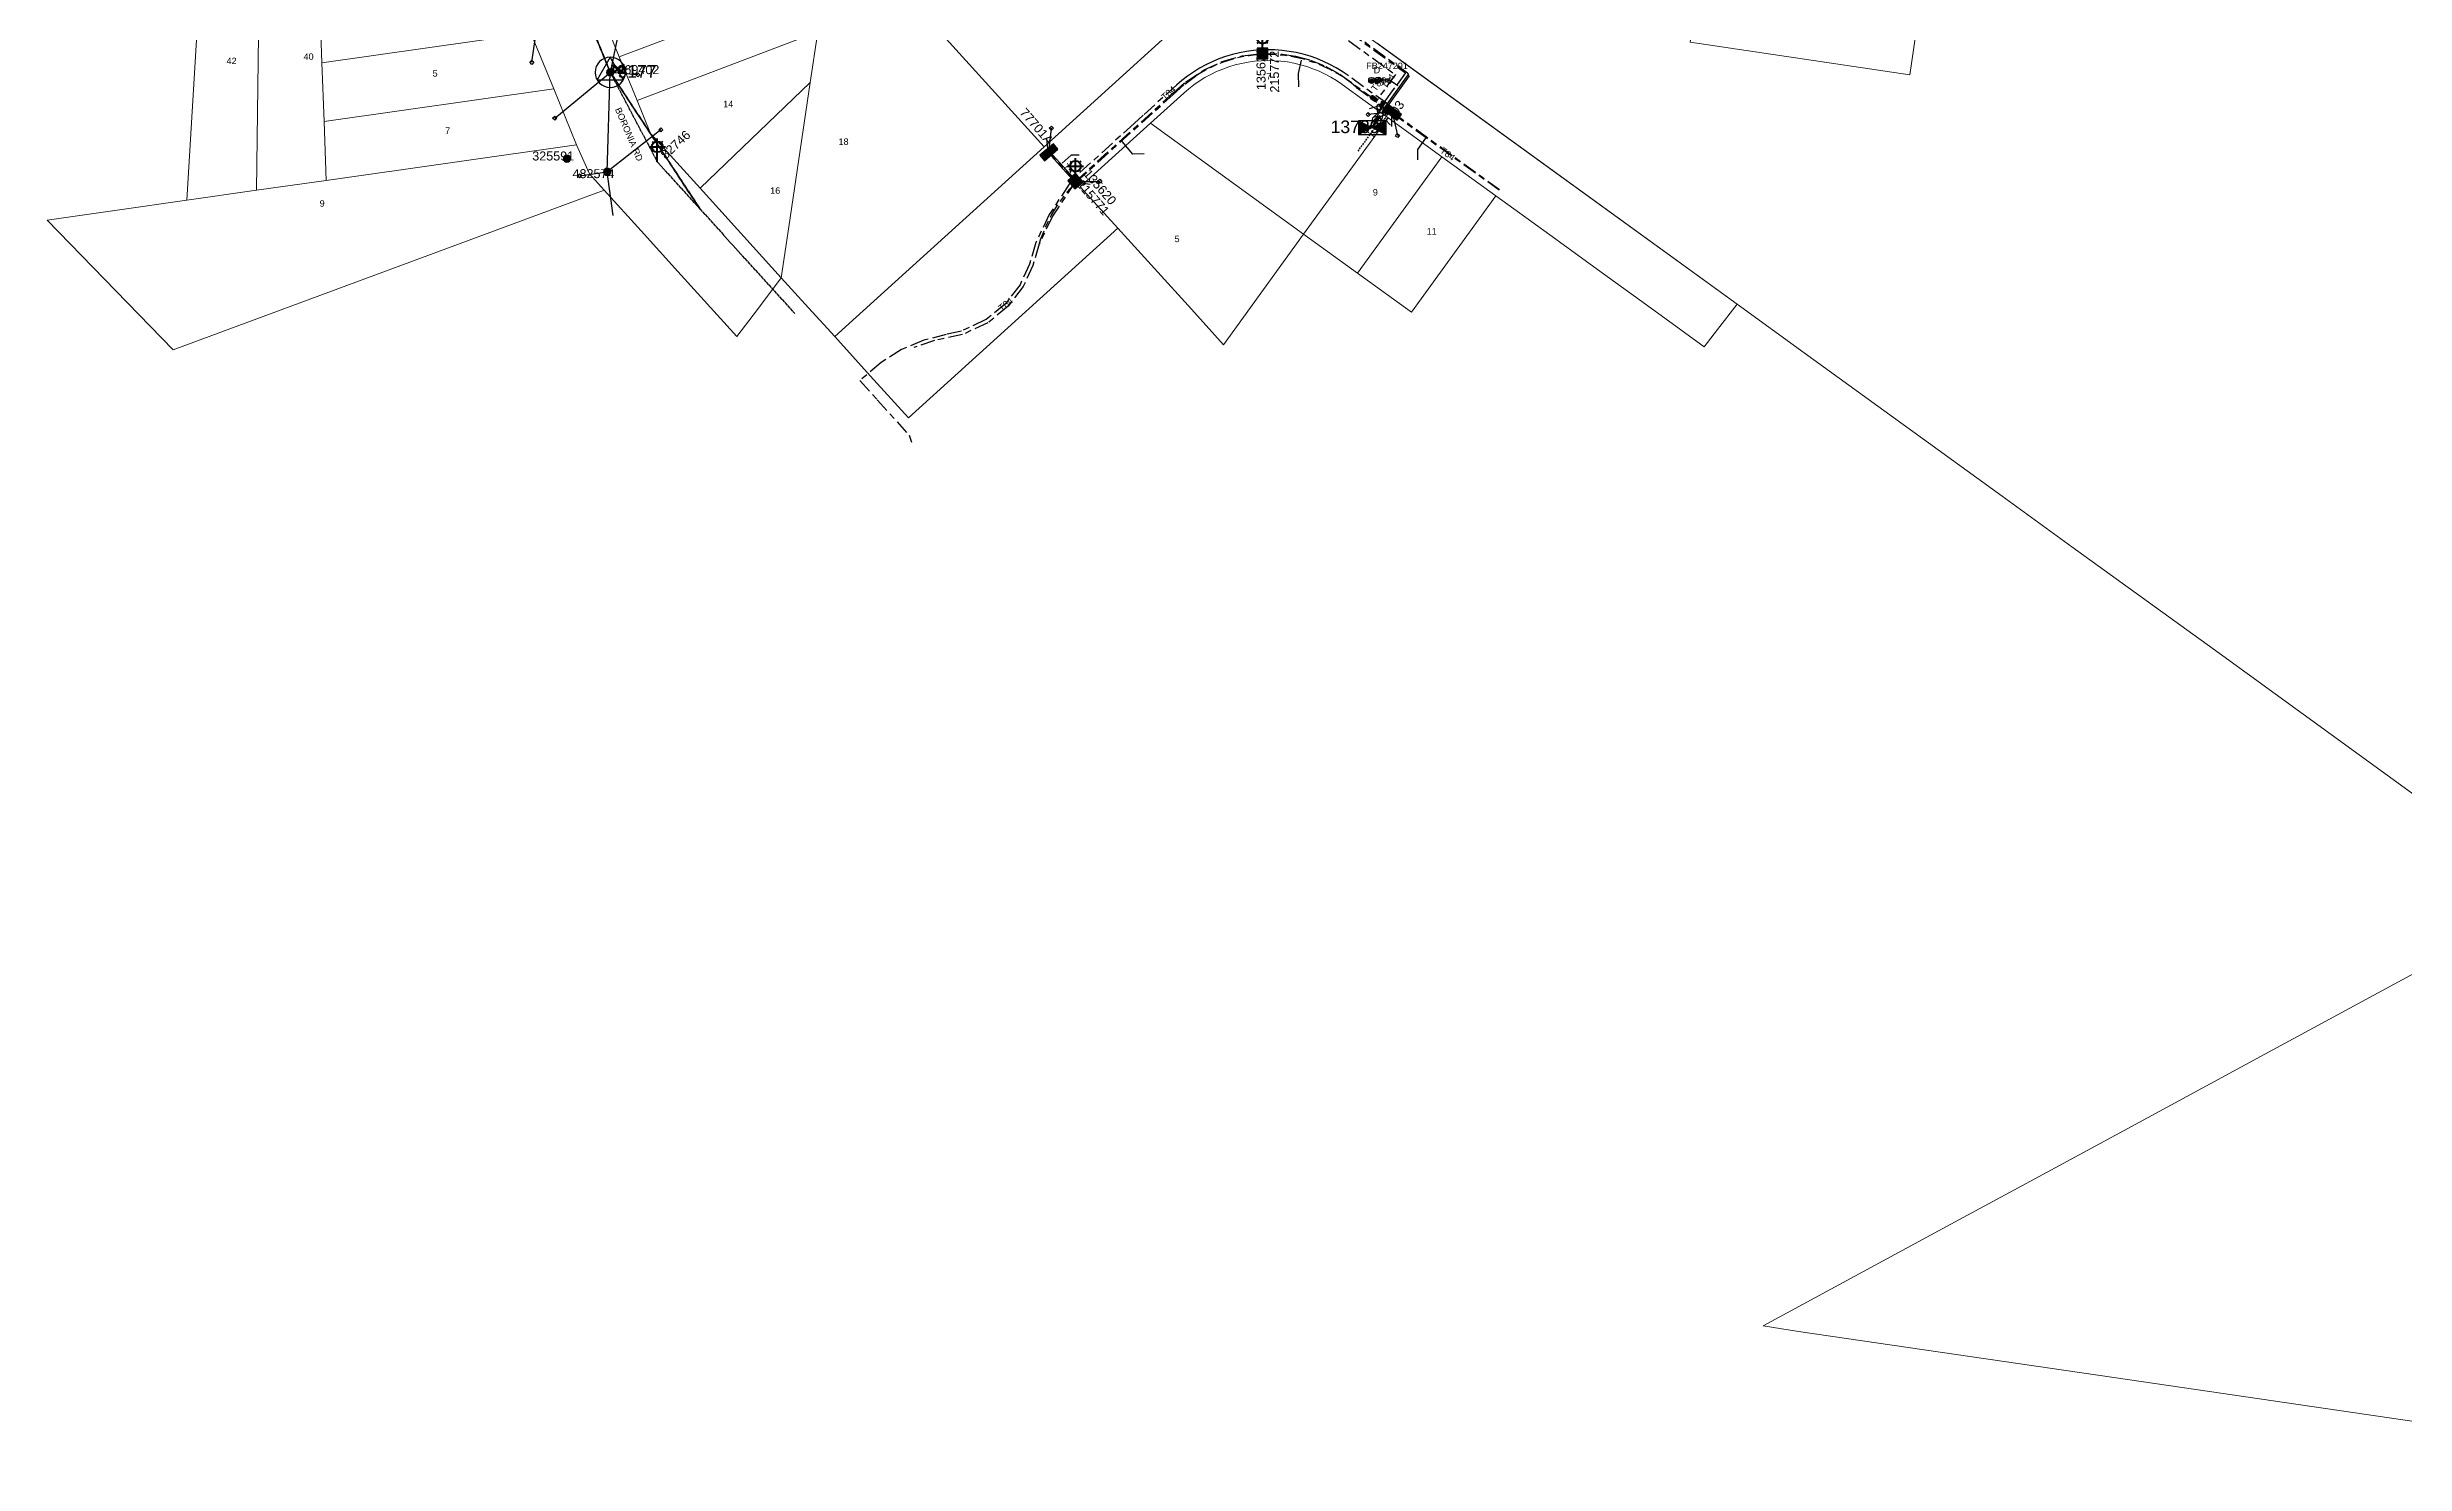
# Model space of a CAD drawing. Header units: metres. Extents: x 259786 to 261372, y 6264838 to 6265913.
# Drawn here: x 260185 to 260841, y 6264838 to 6265232 of the extents above; entities that cross this region are included whole.
import ezdxf
from ezdxf.enums import TextEntityAlignment as Align

# ---------------------------------------------------------------- set-up
doc = ezdxf.new("R2010")
doc.units = ezdxf.units.M
for name, pattern in [('Cable Exist OH', [1, 1, 0]), ('Cable Exist UG', [8.2, 4, -1.2, 1.8, -1.2]), ('DASHED', [0.75, 0.5, -0.25]), ('HIDDEN', [0.375, 0.25, -0.125]), ('HIDDEN2', [0.1875, 0.125, -0.0625])]:
    doc.linetypes.add(name, pattern=pattern)
doc.layers.get('0').update_dxf_attribs({"color": 6})
for name, color, linetype, lineweight in [('Cadastre Land Parcels_SP_EXT', 9, 'Continuous', 5), ('Cadastre Other Property_SP_EXT', 9, 'HIDDEN', 5), ('Cadastre Roads_SP_EXT', 9, 'Continuous', 5)]:
    doc.layers.add(name, color=color, linetype=linetype, lineweight=lineweight)
for name, color, linetype in [('Duct_SP_EXT', 7, 'Continuous'), ('Equip_LV_EXT', 7, 'Continuous'), ('Equip_SP_SL_EXT', 7, 'Continuous'), ('Mains_HV_EXT', 7, 'Continuous'), ('Mains_LV_EXT', 7, 'Continuous'), ('Mains_SL_EXT', 7, 'Continuous'), ('Services_SP_EXT', 7, 'Continuous'), ('Sub_SP_EXT', 7, 'Continuous'), ('Sub_SP_TR_HV_LV_EXT', 7, 'Continuous'), ('SupportsOH_SP_TR_HV_LV_SL_EXT', 7, 'Continuous'), ('SupportsUG_SP_LV_EXT', 7, 'Continuous'), ('SupportsUG_SP_LV_SL_EXT', 7, 'Continuous'), ('Trench_SP_EXT', 7, 'Continuous')]:
    doc.layers.add(name, color=color, linetype=linetype)
doc.layers.add('UNKNOWN_FEATURES', color=1, linetype='DASHED', plot=False)
doc.styles.add('COLUMN_LABEL', font='arial.ttf')
doc.styles.add('iecARIAL', font='arial.ttf', dxfattribs={"height": 2})
doc.styles.add('POLE_LABEL', font='arial.ttf')
doc.styles.get("Standard").update_dxf_attribs({"font": 'arial.ttf'})

# ---------------------------------------------------------------- blocks, each defined once
blk = doc.blocks.new('SUB_POLE_EXT')
blk.add_wipeout([(0, 4.22), (0.42, 4.2), (0.83, 4.14), (1.21, 4.05), (1.62, 3.9), (1.99, 3.72), (2.35, 3.51), (2.68, 3.26), (2.99, 2.99), (3.28, 2.66), (3.52, 2.34), (3.76, 1.92), (3.9, 1.62), (4.04, 1.23), (4.18, 0.63), (4.22, 0), (4.18, -0.61), (4.06, -1.15), (3.9, -1.62), (3.58, -2.24), (3.22, -2.73), (2.97, -3.01), (2.68, -3.26), (2.36, -3.5), (2, -3.72), (1.64, -3.89), (1.25, -4.03), (0.82, -4.14), (0.42, -4.2), (0, -4.22), (-0.41, -4.2), (-0.8, -4.15), (-1.21, -4.05), (-1.62, -3.9), (-1.99, -3.73), (-2.35, -3.51), (-2.68, -3.26), (-2.96, -3.02), (-3.23, -2.72), (-3.51, -2.35), (-3.71, -2.01), (-3.91, -1.6), (-4.05, -1.21), (-4.16, -0.76), (-4.22, -0.14), (-4.21, 0.39), (-4.14, 0.83), (-4.03, 1.27), (-3.9, 1.63), (-3.71, 2.02), (-3.5, 2.37), (-3.28, 2.67), (-2.99, 2.99), (-2.68, 3.27), (-2.33, 3.52), (-1.98, 3.73), (-1.63, 3.9), (-1.2, 4.05), (-0.78, 4.15), (-0.4, 4.21)])
blk.add_line((2.16, 0.48), (2.16, 0.48, 0))
blk.add_lwpolyline([(-4.22, 0, 1), (4.22, 0, 1)], format="xyb", close=True)
blk.add_lwpolyline([(2.14, 0.52), (0, 4.22), (-3.66, -2.11), (3.66, -2.11)], close=True)
for tag, height, flags, p in [('STREET_CODE', 0.2, 9, (1.5, 0)), ('ASSET_NUM', 3.5, 8, (2, 2)), ('CONSTRUCTED_VOLTAGE', 0.2, 9, (1.5, -0.2)), ('OPERATING_VOLTAGE', 0.2, 9, (1.5, -0.6)), ('OPERATED_BY', 0.2, 9, (1.5, -0.8)), ('ORIENTATION', 0.2, 9, (1.5, -1.2)), ('OWNED_BY', 0.2, 9, (1.5, -1.4)), ('SECONDARY_VOLTAGE', 0.2, 9, (1.5, -1.6)), ('STATE', 0.2, 9, (1.5, -1.8)), ('SUBSTATION_TYPE', 0.2, 9, (1.5, -2)), ('STREETNAME', 0.2, 9, (1.5, -2.8)), ('SUBURB', 0.2, 9, (1.5, -3)), ('Z', 0.2, 1, (1.5, -3.4)), ('NO_PHASES', 0.2, 9, (1.5, -0.4)), ('MAINTAINED_BY', 0.2, 9, (1.5, -1)), ('USAGE', 0.2, 9, (1.5, -2.2)), ('LEGEND', 0.2, 9, (1.5, -2.4)), ('LOCATION', 0.2, 9, (1.5, -2.6)), ('NOTES', 0.2, 9, (1.5, -3.2))]:
    blk.add_attdef(tag, text='', height=height, dxfattribs=dict(flags=flags)).set_placement(p, align=Align.MIDDLE_LEFT)
blk = doc.blocks.new('SUB_PADMOUNT_EXT')
for points in [[(0, 0), (-3.84, 1.92), (-3.84, -1.92)], [(0, 0), (3.84, 1.92), (3.84, -1.92)]]:
    blk.add_hatch(color=256).paths.add_polyline_path(points)
for p, q in [((3.84, 1.92), (-3.84, -1.92)), ((-3.84, 1.92), (3.84, -1.92))]:
    blk.add_line(p, q)
blk.add_lwpolyline([(-3.84, -1.92), (3.84, -1.92), (3.84, 1.92), (-3.84, 1.92)], close=True)
for tag, height, flags, p in [('STREET_CODE', 0.2, 9, (1.5, 0)), ('ASSET_NUM', 3.5, 8, (2, 2)), ('CONSTRUCTED_VOLTAGE', 0.2, 9, (1.5, -0.2)), ('OPERATING_VOLTAGE', 0.2, 9, (1.5, -0.6)), ('ORIENTATION', 0.2, 9, (1.5, -0.8)), ('OWNED_BY', 0.2, 9, (1.5, -1)), ('OPERATED_BY', 0.2, 9, (1.5, -1.2)), ('SECONDARY_VOLTAGE', 0.2, 9, (1.5, -1.6)), ('STATE', 0.2, 9, (1.5, -1.8)), ('SUBSTATION_TYPE', 0.2, 9, (1.5, -2.2)), ('STREETNAME', 0.2, 9, (1.5, -3)), ('SUBURB', 0.2, 9, (1.5, -3.2)), ('Z', 0.2, 1, (1.5, -3.6)), ('NO_PHASES', 0.2, 9, (1.5, -0.4)), ('MAINTAINED_BY', 0.2, 9, (1.5, -1.4)), ('PARENT', 0.2, 9, (1.5, -2)), ('USAGE', 0.2, 9, (1.5, -2.4)), ('LEGEND', 0.2, 9, (1.5, -2.6)), ('LOCATION', 0.2, 9, (1.5, -2.8)), ('NOTES', 0.2, 9, (1.5, -3.4))]:
    blk.add_attdef(tag, text='', height=height, dxfattribs=dict(flags=flags)).set_placement(p, align=Align.MIDDLE_LEFT)
blk = doc.blocks.new('COLUMN_EXT')
blk.add_hatch(color=256).paths.add_polyline_path([(-1.49, 1.48), (-1.49, -1.49), (1.48, -1.49), (1.48, 1.48)])
blk.add_lwpolyline([(-1.49, -1.49), (1.48, -1.49), (1.48, 1.48), (-1.49, 1.48)], close=True)
for tag, height, style, flags, p in [('STRUCTURE_PLANT_NUMBER', 0.2, 'POLE_LABEL', 9, (1.81, 0.03)), ('ASSET_NUM', 2.5, 'COLUMN_LABEL', 8, (2, 2)), ('STREET_CODE', 0.2, 'COLUMN_LABEL', 9, (1.81, -0.2))]:
    blk.add_attdef(tag, text='', height=height, dxfattribs=dict(style=style, flags=flags)).set_placement(p, align=Align.MIDDLE_LEFT)
at = {"flags": 1}
blk.add_attdef('Z', (1.81, -2.35), '', height=0.2, dxfattribs=at)
at = {"flags": 9}
for tag, p in [('COLUMN_TYPE', (1.81, -0.4)), ('OWNED_BY', (1.81, -0.6)), ('STATE', (1.81, -0.8)), ('USAGE', (1.81, -1)), ('STREETNAME', (1.81, -1.6)), ('SUBURB', (1.81, -1.8)), ('LEGEND', (1.81, -1.2)), ('LOCATION', (1.81, -1.4)), ('NOTES', (1.81, -2))]:
    blk.add_attdef(tag, text='', height=0.2, dxfattribs=at).set_placement(p, align=Align.MIDDLE_LEFT)
blk = doc.blocks.new('PILLAR_EXT')
blk.add_hatch(color=256).paths.add_polyline_path([(-2.475, 0.99), (-2.475, -0.99), (2.475, -0.99), (2.475, 0.99)])
blk.add_lwpolyline([(-2.475, -0.99), (2.475, -0.99), (2.475, 0.99), (-2.475, 0.99)], close=True)
for tag, p, flags in [('OWNED_BY', (0, -0.2), 9), ('STATE', (0, -0.4), 9), ('SUPPORT_TYPE', (0, -0.6), 9), ('STREETNAME', (0, -1.8), 9), ('SUBURB', (0, -2), 1), ('USAGE', (0, -0.8), 9), ('LEGEND', (0, -1), 9), ('LOCATION', (0, -1.2), 9), ('NOTES', (0, -1.4), 9), ('PARENT', (0, -1.6), 9)]:
    blk.add_attdef(tag, p, '', height=0.2, dxfattribs=dict(flags=flags))
at = {"style": 'iecARIAL', "flags": 8}
blk.add_attdef('ASSET_NUM', (1.5, 3.5), '', height=2.5, dxfattribs=at)
blk = doc.blocks.new('DUCT_EXT')
blk.add_circle((0, 0.8), 0.8)
at = {"flags": 1}
blk.add_attdef('Z', (0, 0), '', height=0.2, dxfattribs=at)
at = {"flags": 9}
for tag, p in [('DUCT_CODE', (0, 0)), ('XSECT_TYPE', (0, -0.2)), ('STATE', (0, -0.6)), ('FB_REFERENCE', (0, -0.4)), ('NOTES', (0, -0.8))]:
    blk.add_attdef(tag, text='', height=0.2, dxfattribs=at).set_placement(p, align=Align.MIDDLE_LEFT)
blk = doc.blocks.new('LV_OH_LINKS_DISTFUSE_EXT')
for p, q in [((0, 0), (0.96, 0)), ((3.84, 0), (4.8, 0))]:
    blk.add_line(p, q)
blk.add_lwpolyline([(3.84, -1.2), (3.84, 1.2), (0.96, -1.2), (0.96, 1.2)], close=True)
at = {"flags": 9}
for tag, p in [('ACTUAL_STATUS', (0, 0)), ('CONSTRUCTED_VOLTAGE', (0, -0.2)), ('OPERATING_VOLTAGE', (0, -0.6)), ('ORIENTATION', (0, -0.8)), ('OWNED_BY', (0, -1)), ('STATE', (0, -1.2)), ('SWITCH_TYPE', (0, -1.4)), ('NO_PHASES', (0, -0.4)), ('USAGE', (0, -1.6)), ('NOTES', (0, -1.8))]:
    blk.add_attdef(tag, text='', height=0.2, dxfattribs=at).set_placement(p, align=Align.MIDDLE_LEFT)
at = {"flags": 1}
blk.add_attdef('Z', (0, 0), '', height=0.2, dxfattribs=at)
blk = doc.blocks.new('SL_LANTERN_EXT')
at = {"lineweight": 40}
for p, q in [((-2.25, 4.22), (2.25, 4.22)), ((-1.46, 5.68), (-1.06, 5.28)), ((-1.46, 2.76), (-1.06, 3.16)), ((0, 1.97), (0, 6.47)), ((0, 0), (0, 2.72)), ((1.46, 5.68), (1.06, 5.28)), ((1.46, 2.76), (1.06, 3.16))]:
    blk.add_line(p, q, dxfattribs=at)
blk.add_circle((0, 4.22), 1.5, dxfattribs=at)
at = {"style": 'iecARIAL', "flags": 8}
blk.add_attdef('ASSET_NUM', (1.5, 1.5), '', height=2.5, dxfattribs=at)
for tag, p, height, flags in [('OPERATING_VOLTAGE', (0.98, -1.65), 0.2, 9), ('ORIENTATION', (0.98, -1.85), 0.2, 9), ('OWNED_BY', (0.98, -2.05), 0.2, 9), ('STATE', (0.98, -2.25), 0.2, 9), ('CONSTRUCTED_VOLTAGE', (0.98, -0.65), 0.2, 9), ('CONTROL_TYPE', (0.98, -0.85), 0.2, 9), ('LANTERN_PURPOSE', (0.98, -1.05), 0.2, 9), ('LANTERN_TYPE', (0.98, -1.25), 0.2, 9), ('NO_PHASES', (0.98, -1.45), 0.2, 9), ('USAGE', (0.98, -2.45), 0.2, 9), ('CEXIST', (0.98, -2.65), 0.2, 9), ('CNEW', (0.98, -2.85), 0.2, 9), ('CNUMBER', (0.98, -3.05), 0.2, 9), ('CREMOVE', (0.98, -3.25), 0.2, 9), ('CREPLACE', (0.98, -3.45), 0.2, 9), ('LKINGHEIGHT', (0.98, -3.65), 0.2, 9), ('LBRACKET', (0.98, -3.85), 0.2, 9), ('LBRACKETVOCAB', (0.98, -4.05), 0.2, 9), ('LCATEGORY', (0.98, -4.25), 0.2, 9), ('LCHARGE1', (0.98, -4.45), 0.2, 9), ('LCHARGE1PERCENT', (0.98, -4.65), 0.2, 9), ('LCHARGE2', (0.98, -4.85), 0.2, 9), ('LCHARGE2PERCENT', (0.98, -5.05), 0.2, 9), ('LCHARGE3', (0.98, -5.25), 0.2, 9), ('LCHARGE3PERCENT', (0.98, -5.45), 0.2, 9), ('LEXIST', (0.98, -5.65), 0.2, 9), ('LLAMP', (0.98, -5.85), 0.2, 9), ('LLAMPVOCAB', (0.98, -6.05), 0.2, 9), ('LMAST', (0.98, -6.25), 0.2, 9), ('LMASTVOCAB', (0.98, -6.45), 0.2, 9), ('LNEW', (0.98, -6.65), 0.2, 9), ('LNUMBER', (2.18, -3.25), 2.5, 8), ('STREETNAME', (0.98, -9.25), 0.2, 9), ('SUBURB', (0.98, -9.45), 0.2, 1), ('LANTNUMBER', (0.98, -6.85), 0.2, 9), ('LOUTREACH', (0.98, -7.25), 0.2, 9), ('LOUTREACHVOCAB', (0.98, -7.45), 0.2, 9), ('LRATECODE', (0.98, -7.65), 0.2, 9), ('LREMOVE', (0.98, -7.85), 0.2, 9), ('LREPLACE', (0.98, -8.05), 0.2, 9), ('LTYPE', (0.98, -8.25), 0.2, 9), ('LTYPEVOCAB', (0.98, -8.45), 0.2, 9), ('LEGEND', (0.98, -8.65), 0.2, 9), ('LOCATION', (0.98, -8.85), 0.2, 9), ('NOTES', (0.98, -9.05), 0.2, 9)]:
    blk.add_attdef(tag, p, '', height=height, dxfattribs=dict(flags=flags))
blk = doc.blocks.new('CCP_EXT')
blk.add_wipeout([(0, 0.57), (0.57, 0), (0, -0.57), (-0.57, 0)])
blk.add_lwpolyline([(-0.57, 0), (0, 0.57), (0.57, 0), (0, -0.57), (-0.57, 0)])
at = {"flags": 1}
blk.add_attdef('Z', (0, 0), '', height=0.2, dxfattribs=at)
at = {"flags": 9}
for tag, p in [('CCP_TYPE', (0, 0)), ('CONSTRUCTED_VOLTAGE', (0, -0.2)), ('OPERATING_VOLTAGE', (0, -0.6)), ('ORIENTATION', (0, -0.8)), ('OWNED_BY', (0, -1)), ('STATE', (0, -1.8)), ('NO_PHASES', (0, -0.4)), ('USAGE', (0, -1.2)), ('LEGEND', (0, -1.4)), ('LIFE_SUPPORT', (0, -1.6)), ('NOTES', (0, -2))]:
    blk.add_attdef(tag, text='', height=0.2, dxfattribs=at).set_placement(p, align=Align.MIDDLE_LEFT)
blk = doc.blocks.new('POLE_EXT')
blk.add_hatch(color=256).paths.add_polyline_path([(-1, 0, 1), (1, 0, 1)])
blk.add_lwpolyline([(-1, 0, 1), (1, 0, 1)], format="xyb", close=True)
for tag, height, flags, p in [('pNumber', 2.5, 8, (-17.84, 2.07)), ('OWNED_BY', 0.2, 9, (1.35, -0.4)), ('SPECIAL_USE', 0.2, 9, (1.35, -0.8)), ('STATE', 0.2, 9, (1.35, -1)), ('cLV', 0.2, 9, (1.35, -1.4)), ('hDepth', 0.2, 9, (1.35, -1.6)), ('hDia', 0.2, 9, (1.35, -1.8)), ('cHV', 0.2, 9, (1.35, -2)), ('cLinedev', 0.2, 9, (1.35, -3.4)), ('pExisting', 0.2, 9, (1.35, -3.8)), ('pFooting', 0.2, 9, (1.35, -4.4)), ('pNew', 0.2, 9, (1.35, -4.6)), ('pRelocate', 0.2, 9, (1.35, -5)), ('pRemove', 0.2, 9, (1.35, -5.2)), ('pReplace', 0.2, 9, (1.35, -5.4)), ('pStay', 0.2, 9, (1.35, -5.6)), ('pType', 0.2, 9, (1.35, -5.8)), ('cspan', 0.2, 9, (1.35, -6)), ('STREETNAME', 0.2, 9, (1.35, -6.2)), ('SUBURB', 0.2, 9, (1.35, -6.4)), ('PARENT', 0.2, 9, (1.35, -0.6)), ('USAGE', 0.2, 9, (1.35, -1.2)), ('LBRACKET', 0.2, 9, (1.35, -2.2)), ('LExisting', 0.2, 9, (1.35, -2.4)), ('LANTNUMBER', 0.2, 9, (1.35, -2.6)), ('LOther', 0.2, 9, (1.35, -2.8)), ('LRemove', 0.2, 9, (1.35, -3)), ('LEGEND', 0.2, 9, (1.35, -3.2)), ('LOCATION', 0.2, 9, (1.35, -3.6)), ('PFNUMBER', 0.2, 9, (1.35, -4)), ('NEWPFNUMBER', 0.2, 9, (1.35, -4.2)), ('NOTES', 0.2, 9, (1.35, -6.6)), ('OPERATED_BY', 0.2, 9, (1.36, -7.01)), ('MAINTAINED_BY', 0.2, 9, (1.36, -6.81))]:
    blk.add_attdef(tag, text='', height=height, dxfattribs=dict(flags=flags)).set_placement(p, align=Align.MIDDLE_LEFT)
at = {"style": 'POLE_LABEL'}
for tag, height, flags, p in [('STRUCTURE_PLANT_NUMBER', 0.2, 9, (1.35, 0.03)), ('ASSET_NUM', 2.5, 8, (2, 2)), ('STREET_CODE', 0.2, 9, (1.35, -0.2))]:
    blk.add_attdef(tag, text='', height=height, dxfattribs=dict(at, flags=flags)).set_placement(p, align=Align.MIDDLE_LEFT)
at = {"flags": 1}
blk.add_attdef('Z', (1.35, -7.33), '', height=0.2, dxfattribs=at)
blk = doc.blocks.new('LV_STJ_EXT')
h = blk.add_hatch(color=256)
edge = h.paths.add_edge_path()
edge.add_ellipse((-0.59, 0.13), major_axis=(0.226, 0.226), ratio=1, start_angle=44.99996, end_angle=135)
edge.add_line((-0.91, 0.13), (-0.91, -0.13))
edge.add_ellipse((-0.59, -0.13), major_axis=(0.226, 0.226), ratio=1, start_angle=134.99996, end_angle=225)
edge.add_line((-0.59, -0.45), (0.59, -0.45))
edge.add_ellipse((0.59, -0.13), major_axis=(-0.226, 0.226), ratio=1, start_angle=134.99996, end_angle=225)
edge.add_line((0.91, -0.13), (0.91, 0.13))
edge.add_ellipse((0.59, 0.13), major_axis=(-0.226, 0.226), ratio=1, start_angle=224.99996, end_angle=315)
edge.add_line((0.59, 0.45), (-0.59, 0.45))
blk.add_lwpolyline([(-0.91, 0.13), (-0.91, -0.13, 0.414214), (-0.59, -0.45), (0.59, -0.45, 0.414214), (0.91, -0.13), (0.91, 0.13, 0.414214), (0.59, 0.45), (-0.59, 0.45, 0.414214)], format="xyb", close=True)
at = {"flags": 1}
blk.add_attdef('Z', (0, 0), '', height=0.2, dxfattribs=at)
at = {"flags": 9}
for tag, p in [('ORIENTATION', (0, 0)), ('USAGE', (0, -0.2)), ('LEGEND', (0, -0.4)), ('NOTES', (0, -0.6))]:
    blk.add_attdef(tag, text='', height=0.2, dxfattribs=at).set_placement(p, align=Align.MIDDLE_LEFT)
blk = doc.blocks.new('LV_UG_DFUSE_CLOSED_EXT')
for points in [[(1, 0), (0, 0)], [(5.04, 0.73), (2.16, -0.72)], [(5.05, -0.71), (2.16, 0.72)], [(6.2, 0.01), (7.2, 0.01)]]:
    blk.add_lwpolyline(points)
for centre in [(1.8, 0), (5.4, 0.01)]:
    blk.add_circle(centre, 0.8)
at = {"flags": 9}
for tag, p in [('ACTUAL_STATUS', (0, 0)), ('CONSTRUCTED_VOLTAGE', (0, -0.2)), ('OPERATING_VOLTAGE', (0, -0.6)), ('ORIENTATION', (0, -0.8)), ('STATE', (0, -1)), ('SWITCH_TYPE', (0, -1.2)), ('NO_PHASES', (0, -0.4)), ('USAGE', (0, -1.4)), ('NOTES', (0, -1.6))]:
    blk.add_attdef(tag, text='', height=0.2, dxfattribs=at).set_placement(p, align=Align.MIDDLE_LEFT)
at = {"flags": 1}
blk.add_attdef('Z', (0, 0), '', height=0.2, dxfattribs=at)
blk = doc.blocks.new('CABLE_LARGE_EXT')
h = blk.add_hatch(color=256)
edge = h.paths.add_edge_path()
edge.add_arc((0, 0.55), 0.55, 0, 360)
blk.add_circle((0, 0.55), 0.55)
at = {"flags": 1}
blk.add_attdef('Z', (0, 0), '', height=0.2, dxfattribs=at)
at = {"flags": 9}
for tag, p in [('COND_CODE', (0, 0)), ('STATE', (0, -0.4)), ('XSECT_SIZE', (0, -0.6)), ('FB_REFERENCE', (0, -0.2)), ('NOTES', (0, -0.8))]:
    blk.add_attdef(tag, text='', height=0.2, dxfattribs=at).set_placement(p, align=Align.MIDDLE_LEFT)

msp = doc.modelspace()

# ---------------------------------------------------------------- linework, layer by layer
at = {"layer": 'Cadastre Land Parcels_SP_EXT', "linetype": 'Continuous'}
for points in [[(260737.39, 6265460.33), (260722.19, 6265457.1), (260718.98, 6265434.87), (260686.64, 6265428.49), (260671.01, 6265432.95), (260670.1, 6265427.7), (260657.25, 6265338.86), (260645.56, 6265258.77), (260641.83, 6265233.35), (260702.93, 6265224.26), (260737.39, 6265460.33)], [(260403.86, 6265151.4), (260462.08, 6265204.19), (260403.96, 6265268.42), (260401.38, 6265251.1), (260399.16, 6265236.2), (260397.04, 6265222.13), (260391.1, 6265181.9), (260389, 6265167.78), (260396.59, 6265159.42), (260403.86, 6265151.4)], [(260514.88, 6265252.1), (260490.01, 6265255.76), (260469.12, 6265258.84), (260448.61, 6265261.86), (260428.14, 6265264.86), (260403.96, 6265268.42), (260462.08, 6265204.19), (260514.88, 6265252.1)], [(260223.62, 6265189.33), (260243.03, 6265192.1), (260243.97, 6265264.1), (260228.13, 6265263.28), (260223.62, 6265189.33)], [(260261.8, 6265211.21), (260261.2, 6265227.57), (260260.6, 6265243.92), (260259.83, 6265264.95), (260243.97, 6265264.1), (260243.03, 6265192.1), (260262.43, 6265194.87), (260261.8, 6265211.21)], [(260319.34, 6265235.85), (260313.02, 6265251.39), (260260.6, 6265243.92), (260261.2, 6265227.57), (260319.34, 6265235.85)], [(260325.69, 6265220.32), (260319.34, 6265235.85), (260261.2, 6265227.57), (260261.8, 6265211.21), (260325.69, 6265220.32)], [(260557.77, 6265212.28), (260544.98, 6265221.55), (260544.92, 6265221.59), (260543.41, 6265222.62), (260541.84, 6265223.57), (260540.23, 6265224.44), (260538.57, 6265225.23), (260536.88, 6265225.92), (260535.15, 6265226.53), (260533.39, 6265227.05), (260531.6, 6265227.47), (260529.8, 6265227.8), (260527.98, 6265228.03), (260526.15, 6265228.17), (260524.32, 6265228.21), (260522.49, 6265228.16), (260520.66, 6265228.01), (260518.84, 6265227.76), (260517.04, 6265227.42), (260515.26, 6265226.99), (260513.51, 6265226.46), (260511.78, 6265225.85), (260510.09, 6265225.14), (260508.44, 6265224.34), (260506.83, 6265223.46), (260505.27, 6265222.5), (260503.76, 6265221.46), (260502.31, 6265220.34), (260500.92, 6265219.14), (260491.67, 6265210.76), (260534.29, 6265179.88), (260557.77, 6265212.28)], [(260262.43, 6265194.87), (260332.02, 6265204.78), (260325.69, 6265220.32), (260261.8, 6265211.21), (260262.43, 6265194.87)], [(260397.04, 6265222.13), (260366.46, 6265192.67), (260389, 6265167.78), (260391.1, 6265181.9), (260397.04, 6265222.13)], [(260534.29, 6265179.88), (260491.67, 6265210.76), (260472.16, 6265193.08), (260482.59, 6265181.59), (260492.84, 6265170.3), (260503.08, 6265159), (260512.01, 6265149.14), (260534.29, 6265179.88)], [(260572.76, 6265201.41), (260557.77, 6265212.28), (260534.29, 6265179.88), (260549.27, 6265169.02), (260572.76, 6265201.41)], [(260339.73, 6265192.11), (260335.63, 6265196.66), (260332.02, 6265204.78), (260262.43, 6265194.87), (260243.03, 6265192.1), (260223.62, 6265189.33), (260204.23, 6265186.56), (260184.79, 6265183.8), (260219.86, 6265147.74), (260339.73, 6265192.11)], [(260587.74, 6265190.55), (260572.76, 6265201.41), (260549.27, 6265169.02), (260564.26, 6265158.16), (260587.74, 6265190.55)]]:
    msp.add_lwpolyline(points, close=True, dxfattribs=at)
for points in [[(260737.39, 6265460.33), (260702.93, 6265224.26), (260641.83, 6265233.35)], [(260554.7, 6265233), (260654.88, 6265160.39), (260673.53, 6265146.87), (260728.55, 6265106.98), (260747.94, 6265092.93), (260788.93, 6265063.28), (260882.35, 6264995.41)], [(260847.69, 6264976.7), (260801.6, 6264951.72), (260769.04, 6264934.07), (260741.06, 6264918.93), (260713.09, 6264903.78), (260662.13, 6264876.2), (260671.97, 6264874.57), (260764.11, 6264861.11), (260923.58, 6264837.77)]]:
    msp.add_lwpolyline(points, dxfattribs=at)
at = {"layer": 'Duct_SP_EXT'}
for p, q in [((260563.29, 6265224.2), (260557.39, 6265216.08)), ((260563.67, 6265223.92), (260557.78, 6265215.79)), ((260563.29, 6265224.2), (260563.48, 6265224.06)), ((260563.67, 6265223.92), (260563.48, 6265224.06)), ((260557.39, 6265216.08), (260557.59, 6265215.94)), ((260557.78, 6265215.79), (260557.59, 6265215.94)), ((260464.12, 6265201.59), (260464.3, 6265201.75)), ((260464.12, 6265201.59), (260469.88, 6265195.23)), ((260464.48, 6265201.91), (260464.3, 6265201.75)), ((260464.48, 6265201.91), (260470.24, 6265195.55)), ((260469.88, 6265195.23), (260470.06, 6265195.39)), ((260470.24, 6265195.55), (260470.06, 6265195.39))]:
    msp.add_line(p, q, dxfattribs=at)
at = {"layer": 'Duct_SP_EXT', "linetype": 'Continuous'}
for points in [[(260532.91, 6265220.89), (260532.83, 6265224.64), (260533.66, 6265228.34)], [(260566.08, 6265200.6), (260566.03, 6265203.5), (260568.23, 6265206.58)], [(260471.86, 6265201.89), (260469.61, 6265201.85), (260467.15, 6265199.62)], [(260489.95, 6265202.24), (260486.79, 6265202.18), (260483.82, 6265205.67)]]:
    msp.add_lwpolyline(points, dxfattribs=at)
at = {"layer": 'Duct_SP_EXT'}
msp.add_lwpolyline([(260556.04, 6265222.83), (260558.17, 6265222.83), (260560.52, 6265221.25)], dxfattribs=at)
at = {"layer": 'Mains_LV_EXT', "linetype": 'Cable Exist UG'}
for points in [[(260540.46, 6265240.82), (260540.17, 6265238.59), (260559.79, 6265224.32), (260554.55, 6265217.04), (260553.7, 6265217.67)], [(260522.86, 6265230.17), (260528.39, 6265229.99), (260532.01, 6265229.42), (260536.17, 6265228.29), (260540.49, 6265226.53), (260544.31, 6265224.42), (260553.7, 6265217.67)], [(260470.82, 6265194.57), (260463.43, 6265202.68)], [(260470.82, 6265194.57), (260464.41, 6265184.89), (260460.73, 6265177.19), (260458.96, 6265171.22), (260456.26, 6265165.32), (260452.1, 6265159.86), (260446.47, 6265155.26), (260439.4, 6265151.96), (260431.62, 6265150.3), (260425.87, 6265148.41)]]:
    msp.add_lwpolyline(points, dxfattribs=at)
at = {"layer": 'Mains_SL_EXT', "linetype": 'Cable Exist OH'}
msp.add_lwpolyline([(260354.5, 6265200), (260392.74, 6265157.79)], dxfattribs=at)
at = {"layer": 'Services_SP_EXT'}
msp.add_lwpolyline([(260342.27, 6265185.12), (260340.58, 6265197.23)], dxfattribs=at)
at = {"layer": 'Trench_SP_EXT', "linetype": 'Cable Exist UG'}
for points in [[(260547.06, 6265236.43), (260562.39, 6265225.32), (260563.15, 6265224.76), (260563.15, 6265224.76, -0.291224), (260563.48, 6265224.06)], [(260504.18, 6265223.82, -0.138423), (260522.84, 6265229.87)], [(260522.84, 6265229.87, -0.1895), (260548.97, 6265220.75)], [(260470.98, 6265194.37, 0.122255), (260460.75, 6265177.26)]]:
    msp.add_lwpolyline(points, format="xyb", dxfattribs=at)
for points in [[(260557.03, 6265214.91), (260557.59, 6265215.94)], [(260464.3, 6265201.75), (260463.22, 6265202.94)], [(260470.98, 6265194.37), (260470.06, 6265195.39)]]:
    msp.add_lwpolyline(points, dxfattribs=at)

# ---------------------------------------------------------------- block references
at = {"layer": 'Duct_SP_EXT'}
for name, p in [('DUCT_EXT', (260553.18, 6265221.89)), ('CABLE_LARGE_EXT', (260553.21, 6265221.92)), ('DUCT_EXT', (260554.89, 6265221.93)), ('CABLE_LARGE_EXT', (260554.89, 6265221.93))]:
    msp.add_blockref(name, p, dxfattribs=at)
at = {"layer": 'Equip_SP_SL_EXT'}
ref = msp.add_blockref('SL_LANTERN_EXT', (260522.86, 6265230.17), dxfattribs=at)
ref.add_attrib('ASSET_NUM', '135621', dxfattribs={"layer": '0', "height": 2.5, "rotation": 90.60335, "style": 'iecARIAL'}).set_placement((260524.36, 6265231.67), align=Align.BOTTOM_RIGHT)
ref = msp.add_blockref('SL_LANTERN_EXT', (260354.5, 6265200), dxfattribs=at)
ref.add_attrib('ASSET_NUM', '82746', dxfattribs={"layer": '0', "height": 2.5, "rotation": 42.83193, "style": 'iecARIAL'}).set_placement((260356, 6265201.5), align=Align.MIDDLE_LEFT)
ref = msp.add_blockref('SL_LANTERN_EXT', (260470.82, 6265194.57), dxfattribs=at)
ref.add_attrib('ASSET_NUM', '135620', dxfattribs={"layer": '0', "height": 2.5, "rotation": 311.07592, "style": 'iecARIAL'}).set_placement((260472.32, 6265196.07), align=Align.BOTTOM_LEFT)
at = {"layer": 'Sub_SP_EXT'}
ref = msp.add_blockref('SUB_PADMOUNT_EXT', (260553.38, 6265209.52), dxfattribs=at)
ref.add_attrib('ASSET_NUM', '13789', dxfattribs={"layer": '0', "height": 3.5}).set_placement((260555.38, 6265209.77), align=Align.MIDDLE_RIGHT)
at = {"layer": 'Sub_SP_TR_HV_LV_EXT'}
ref = msp.add_blockref('SUB_POLE_EXT', (260341.42, 6265224.92), dxfattribs=at)
ref.add_attrib('ASSET_NUM', '9177', dxfattribs={"layer": '0', "height": 3.5}).set_placement((260343.42, 6265225.17), align=Align.MIDDLE_LEFT)
at = {"layer": 'SupportsUG_SP_LV_EXT'}
ref = msp.add_blockref('PILLAR_EXT', (260463.43, 6265202.68), dxfattribs=dict(at, rotation=220.3102975951748))
ref.add_attrib('ASSET_NUM', '77701A', dxfattribs={"layer": '0', "height": 2.5, "rotation": 311.00799, "style": 'iecARIAL'}).set_placement((260464.93, 6265206.18), align=Align.TOP_RIGHT)
ref = msp.add_blockref('PILLAR_EXT', (260558.94, 6265213.89), dxfattribs=dict(at, rotation=322.9398893279391))
ref.add_attrib('ASSET_NUM', '77703', dxfattribs={"layer": '0', "height": 2.5, "rotation": 54.55135, "style": 'iecARIAL'}).set_placement((260560.45, 6265217.39), align=Align.TOP_RIGHT)
at = {"layer": 'SupportsUG_SP_LV_SL_EXT'}
ref = msp.add_blockref('COLUMN_EXT', (260522.86, 6265230.17), dxfattribs=dict(at, rotation=0.5671281769295716))
ref.add_attrib('ASSET_NUM', '215772', dxfattribs={"layer": '0', "height": 2.5, "rotation": 90.60335, "style": 'COLUMN_LABEL'}).set_placement((260524.86, 6265230.92), align=Align.TOP_RIGHT)
ref = msp.add_blockref('COLUMN_EXT', (260470.82, 6265194.57), dxfattribs=dict(at, rotation=41.08853145678491))
ref.add_attrib('ASSET_NUM', '215771', dxfattribs={"layer": '0', "height": 2.5, "rotation": 311.07592, "style": 'COLUMN_LABEL'}).set_placement((260472.82, 6265195.32), align=Align.TOP_LEFT)

# ---------------------------------------------------------------- texts
at = {"layer": 'Cadastre Land Parcels_SP_EXT'}
for s, p in [('42', (260234.69, 6265227.2)), ('40', (260256.12, 6265228.39)), ('5', (260292.01, 6265223.74)), ('7', (260523.88, 6265222.84)), ('14', (260372.84, 6265215.21)), ('7', (260295.48, 6265207.8)), ('18', (260404.91, 6265204.73)), ('16', (260385.9, 6265191.12)), ('9', (260260.59, 6265187.55)), ('9', (260553.52, 6265190.65)), ('11', (260568.51, 6265179.79)), ('5', (260498.38, 6265177.68))]:
    msp.add_text(s, height=1.8, dxfattribs=at).set_placement(p)
at = {"layer": 'Cadastre Roads_SP_EXT'}
msp.add_text('BORONIA RD', height=1.8, rotation=293.0829, dxfattribs=at).set_placement((260342.7, 6265214.65))
at = {"layer": 'Duct_SP_EXT'}
for s, p in [('FB247291', (260551.68, 6265225.83)), ('D', (260553.75, 6265224.65)), ('T84', (260552.51, 6265221.72)), ('T84', (260554.32, 6265221.76))]:
    msp.add_text(s, height=1.8, dxfattribs=at).set_placement(p)
at = {"layer": 'Mains_LV_EXT'}
for s, rotation, p in [('T84', 41.08803, (260495.65, 6265217.06)), ('T84', 54.34376, (260554.36, 6265219.46)), ('T84', 54.31844, (260557.28, 6265220.14)), ('T51', 311.14324, (260467.14, 6265198.59)), ('T84', 323.32594, (260572.07, 6265202.8)), ('T84', 38.20567, (260450.26, 6265158.35))]:
    msp.add_text(s, height=1.8, rotation=rotation, dxfattribs=at).set_placement(p)

# ---------------------------------------------------------------- next in the draw order: linework, layer by layer
at = {"layer": 'Cadastre Land Parcels_SP_EXT', "linetype": 'Continuous'}
for points in [[(260390.23, 6265246.79), (260384.77, 6265260.1), (260338.52, 6265242.53), (260343.94, 6265229.25), (260390.23, 6265246.79)], [(260399.16, 6265236.2), (260401.38, 6265251.1), (260390.23, 6265246.79), (260343.94, 6265229.25), (260348.89, 6265217.1), (260399.16, 6265236.2)], [(260366.46, 6265192.67), (260397.04, 6265222.13), (260399.16, 6265236.2), (260348.89, 6265217.1), (260352.63, 6265207.93), (260366.46, 6265192.67)]]:
    msp.add_lwpolyline(points, close=True, dxfattribs=at)
at = {"layer": 'Mains_HV_EXT', "linetype": 'Cable Exist OH'}
msp.add_lwpolyline([(260329.38, 6265254.45), (260341.42, 6265224.92)], dxfattribs=at)
at = {"layer": 'Mains_LV_EXT', "linetype": 'Cable Exist OH'}
msp.add_lwpolyline([(260341.42, 6265224.92), (260329.37, 6265254.48)], dxfattribs=at)
at = {"layer": 'Services_SP_EXT'}
for points in [[(260343.93, 6265236.91), (260341.42, 6265224.92)], [(260340.58, 6265197.23), (260341.42, 6265224.92)]]:
    msp.add_lwpolyline(points, dxfattribs=at)

# ---------------------------------------------------------------- next in the draw order: block references
at = {"layer": 'Equip_LV_EXT'}
for p in [(260341.01, 6265225.84), (260341.42, 6265225.92)]:
    msp.add_blockref('LV_OH_LINKS_DISTFUSE_EXT', p, dxfattribs=at)
at = {"layer": 'Services_SP_EXT'}
for p in [(260319.62, 6265227.71), (260325.97, 6265212.15), (260552.25, 6265213.18), (260464.11, 6265209.37), (260332.87, 6265196.11)]:
    msp.add_blockref('CCP_EXT', p, dxfattribs=at)
for p, rotation in [((260560.35, 6265207.31), 280.9354893829217), ((260477.55, 6265194.59), 359.0839314312676)]:
    msp.add_blockref('CCP_EXT', p, dxfattribs=dict(at, rotation=rotation))

# ---------------------------------------------------------------- next in the draw order: linework, layer by layer
at = {"layer": 'Cadastre Other Property_SP_EXT', "linetype": 'HIDDEN2'}
msp.add_lwpolyline([(260557.77, 6265212.28), (260555.54, 6265213.89), (260551.73, 6265208.62), (260553.96, 6265207.01), (260557.77, 6265212.28)], close=True, dxfattribs=at)
at = {"layer": 'Cadastre Roads_SP_EXT', "linetype": 'Continuous'}
msp.add_lwpolyline([(260514.88, 6265252.1), (260462.08, 6265204.19), (260403.86, 6265151.4), (260413.75, 6265140.5), (260424.36, 6265128.8), (260482.59, 6265181.59), (260472.16, 6265193.08), (260491.67, 6265210.76), (260500.92, 6265219.14), (260502.31, 6265220.34), (260503.76, 6265221.46), (260505.27, 6265222.5), (260506.83, 6265223.46), (260508.44, 6265224.34), (260510.09, 6265225.14), (260511.78, 6265225.85), (260513.51, 6265226.46), (260515.26, 6265226.99), (260517.04, 6265227.42), (260518.84, 6265227.76), (260520.66, 6265228.01), (260522.49, 6265228.16), (260524.32, 6265228.21), (260526.15, 6265228.17), (260527.98, 6265228.03), (260529.8, 6265227.8), (260531.6, 6265227.47), (260533.39, 6265227.05), (260535.15, 6265226.53), (260536.88, 6265225.92), (260538.57, 6265225.23), (260540.23, 6265224.44), (260541.84, 6265223.57), (260543.41, 6265222.62), (260544.92, 6265221.59), (260544.98, 6265221.55), (260557.77, 6265212.28), (260572.76, 6265201.41), (260587.74, 6265190.55), (260602.72, 6265179.69), (260617.71, 6265168.83), (260632.69, 6265157.97), (260645.65, 6265148.58), (260649.43, 6265153.42), (260654.88, 6265160.38), (260540.92, 6265242.98)], dxfattribs=at)
at = {"layer": 'Mains_HV_EXT', "linetype": 'Cable Exist UG'}
msp.add_lwpolyline([(260553.38, 6265209.52), (260557.57, 6265216.12), (260557.57, 6265216.12), (260546.75, 6265223.97), (260546.66, 6265224.03), (260545.04, 6265225.14), (260543.34, 6265226.18), (260541.58, 6265227.12), (260539.79, 6265227.97), (260537.94, 6265228.73), (260536.07, 6265229.39), (260534.16, 6265229.95), (260532.22, 6265230.41), (260530.26, 6265230.76), (260528.29, 6265231.02), (260526.3, 6265231.17), (260524.31, 6265231.21), (260522.32, 6265231.15), (260520.34, 6265230.99), (260518.37, 6265230.73), (260516.41, 6265230.36), (260514.48, 6265229.89), (260512.57, 6265229.31), (260510.7, 6265228.64), (260508.86, 6265227.88), (260507.06, 6265227.01), (260505.32, 6265226.06), (260503.62, 6265225.01), (260501.99, 6265223.88), (260500.41, 6265222.66), (260498.93, 6265221.39), (260489.66, 6265212.99), (260487.15, 6265210.72), (260487.15, 6265210.72), (260470.15, 6265195.31), (260469.08, 6265193.85), (260469.08, 6265193.85), (260463.54, 6265185.38), (260459.79, 6265177.55), (260458.02, 6265171.57), (260455.39, 6265165.84), (260451.37, 6265160.56), (260445.93, 6265156.11), (260439.08, 6265152.91), (260434.88, 6265152.02), (260428.61, 6265150.37), (260422.47, 6265147.79), (260416.73, 6265144.17), (260410.87, 6265139.17), (260415.7, 6265133.77), (260415.7, 6265133.77), (260424.54, 6265123.95), (260425.2, 6265122.02)], dxfattribs=at)
at = {"layer": 'Mains_LV_EXT', "linetype": 'Cable Exist UG'}
for points in [[(260540.46, 6265240.82), (260562.61, 6265224.8), (260558.94, 6265219.75), (260558.94, 6265219.75), (260557.18, 6265217.31), (260556.17, 6265215.97)], [(260470.82, 6265194.57), (260498.17, 6265219.35), (260501.41, 6265222.17), (260506.65, 6265225.65), (260511.65, 6265227.92), (260517.22, 6265229.49), (260522.86, 6265230.17)], [(260553.38, 6265209.52), (260556.17, 6265215.97)], [(260553.38, 6265209.52), (260557.53, 6265214.92), (260558.94, 6265213.89)], [(260558.94, 6265213.89), (260588.91, 6265192.17)]]:
    msp.add_lwpolyline(points, dxfattribs=at)
at = {"layer": 'Services_SP_EXT'}
for points in [[(260319.62, 6265227.71), (260321.57, 6265241.06)], [(260325.97, 6265212.15), (260341.42, 6265224.92)], [(260558.94, 6265213.89), (260552.25, 6265213.18)], [(260558.94, 6265213.89), (260560.35, 6265207.31)], [(260463.43, 6265202.68), (260464.11, 6265209.37)], [(260332.87, 6265196.11), (260340.58, 6265197.23)], [(260470.82, 6265194.57), (260477.55, 6265194.59)]]:
    msp.add_lwpolyline(points, dxfattribs=at)
at = {"layer": 'Trench_SP_EXT', "linetype": 'Cable Exist UG'}
for points in [[(260470.98, 6265194.37), (260497.98, 6265218.77), (260501.24, 6265221.66), (260504.18, 6265223.82)], [(260548.97, 6265220.75), (260558.74, 6265213.67)], [(260555.78, 6265215.74), (260552.48, 6265214.75)], [(260556.03, 6265213.46), (260556.99, 6265214.87)], [(260558.74, 6265213.67), (260558.68, 6265209.82)], [(260558.81, 6265213.63), (260588.68, 6265192.23)], [(260463.22, 6265202.94), (260462.82, 6265206.42)], [(260470.98, 6265194.37), (260474.86, 6265193.77)]]:
    msp.add_lwpolyline(points, dxfattribs=at)
at = {"layer": 'UNKNOWN_FEATURES'}
msp.add_lwpolyline([(260554.9, 6265210.65), (260549.18, 6265202.78)], dxfattribs=at)

# ---------------------------------------------------------------- next in the draw order: block references
at = {"layer": 'Equip_LV_EXT'}
for name, p, rotation in [('LV_STJ_EXT', (260553.7, 6265217.67), 144.347433696978), ('LV_UG_DFUSE_CLOSED_EXT', (260553.66, 6265210.21), 70.60524780121565), ('LV_UG_DFUSE_CLOSED_EXT', (260553.84, 6265210.12), 48.51042874915585), ('LV_STJ_EXT', (260556.17, 6265215.97), 52.55664461125907)]:
    msp.add_blockref(name, p, dxfattribs=dict(at, rotation=rotation))
at = {"layer": 'Services_SP_EXT'}
for p in [(260349.12, 6265224.21), (260355.46, 6265208.91)]:
    msp.add_blockref('CCP_EXT', p, dxfattribs=at)
at = {"layer": 'SupportsOH_SP_TR_HV_LV_SL_EXT'}
ref = msp.add_blockref('POLE_EXT', (260329.38, 6265200.9), dxfattribs=at)
ref.add_attrib('ASSET_NUM', '325591', dxfattribs={"layer": '0', "height": 2.5, "style": 'POLE_LABEL'}).set_placement((260331.38, 6265201.65), align=Align.MIDDLE_RIGHT)
ref = msp.add_blockref('POLE_EXT', (260340.58, 6265197.23), dxfattribs=at)
ref.add_attrib('ASSET_NUM', '482574', dxfattribs={"layer": '0', "height": 2.5, "style": 'POLE_LABEL'}).set_placement((260342.58, 6265197.98), align=Align.TOP_RIGHT)

# ---------------------------------------------------------------- next in the draw order: linework, layer by layer
at = {"layer": 'Cadastre Roads_SP_EXT', "linetype": 'Continuous'}
msp.add_lwpolyline([(260333.11, 6265255.81), (260323.1, 6265280.35), (260316.13, 6265273.22), (260307.66, 6265264.56), (260313.02, 6265251.39), (260319.34, 6265235.85), (260325.69, 6265220.32), (260332.02, 6265204.78), (260335.63, 6265196.66), (260339.73, 6265192.11), (260349.99, 6265180.8), (260360.22, 6265169.51), (260376.64, 6265151.43), (260382.35, 6265158.98), (260389, 6265167.78), (260366.46, 6265192.67), (260352.63, 6265207.93), (260348.89, 6265217.1), (260343.94, 6265229.25), (260338.52, 6265242.53), (260333.11, 6265255.81)], close=True, dxfattribs=at)
at = {"layer": 'Mains_HV_EXT', "linetype": 'Cable Exist OH'}
msp.add_lwpolyline([(260366.42, 6265186.84), (260341.42, 6265224.92)], dxfattribs=at)
at = {"layer": 'Mains_LV_EXT', "linetype": 'Cable Exist OH'}
msp.add_lwpolyline([(260341.42, 6265224.92), (260366.42, 6265186.84)], dxfattribs=at)
at = {"layer": 'Mains_SL_EXT', "linetype": 'Cable Exist OH'}
msp.add_lwpolyline([(260329.37, 6265254.48), (260341.42, 6265224.92), (260354.5, 6265200)], dxfattribs=at)
at = {"layer": 'Services_SP_EXT'}
for points in [[(260349.12, 6265224.21), (260341.42, 6265224.92)], [(260355.46, 6265208.91), (260340.58, 6265197.23)]]:
    msp.add_lwpolyline(points, dxfattribs=at)

# ---------------------------------------------------------------- next in the draw order: block references
at = {"layer": 'SupportsOH_SP_TR_HV_LV_SL_EXT'}
ref = msp.add_blockref('POLE_EXT', (260341.42, 6265224.92), dxfattribs=at)
ref.add_attrib('ASSET_NUM', '269402', dxfattribs={"layer": '0', "height": 2.5, "style": 'POLE_LABEL'}).set_placement((260343.42, 6265225.67), align=Align.MIDDLE_LEFT)

doc.saveas('drawing.dxf')
